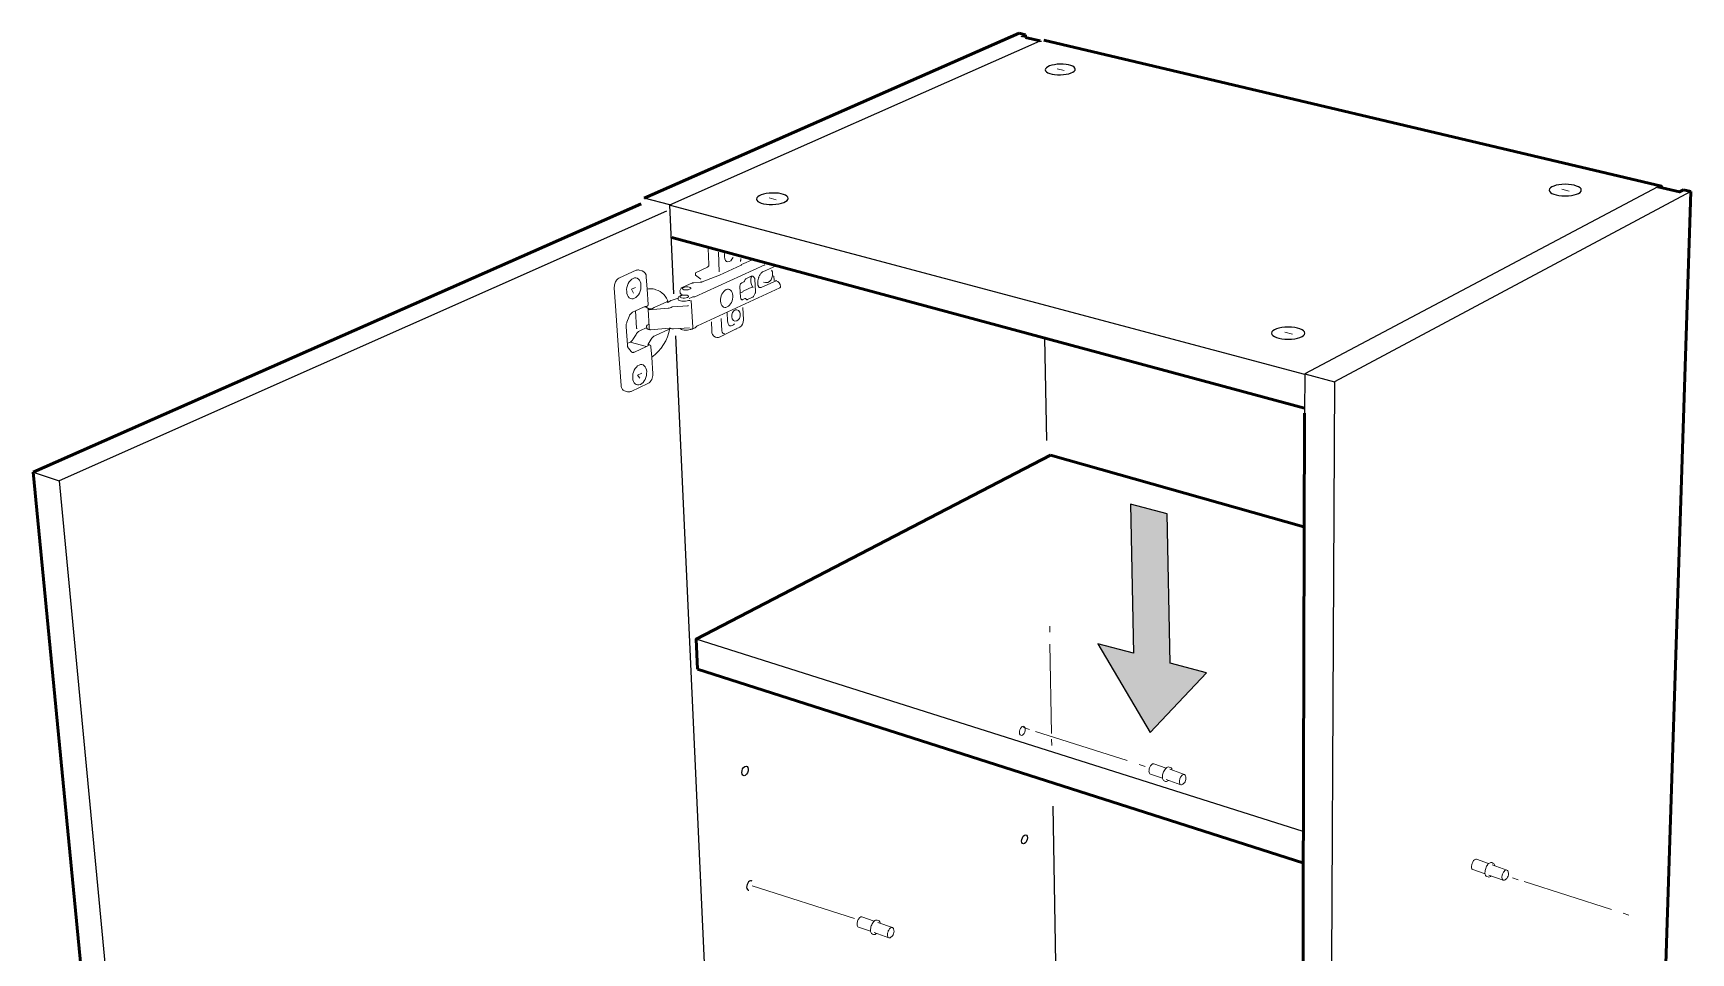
# Model space of a CAD drawing. Header units: inches. Extents: x 4 to 10.3, y 3.4 to 14.1.
# Drawn here: x 6.198 to 9.934, y 12.078 to 14.15 of the extents above; entities that cross this region are included whole.
import ezdxf

# ---------------------------------------------------------------- set-up
doc = ezdxf.new("R2010")
doc.units = ezdxf.units.IN
doc.header["$MEASUREMENT"] = 0
doc.layers.add('PDF2_Geometry', color=7, linetype='Continuous')

msp = doc.modelspace()

# ---------------------------------------------------------------- hatches: boundary and pattern name
at = {"layer": 'PDF2_Geometry', "transparency": 33554559}
msp.add_hatch(color=256, dxfattribs=at).paths.add_polyline_path([(8.6782, 12.7529), (8.5977, 12.7746), (8.716, 12.5747), (8.8426, 12.7086), (8.7609, 12.7304), (8.754, 13.0668), (8.6715, 13.089)])

# ---------------------------------------------------------------- linework, layer by layer
at = {"layer": 'PDF2_Geometry', "lineweight": 53}
for points in [[(7.5754, 13.7784), (8.4209, 14.15)], [(8.435, 14.1466), (8.4209, 14.15)], [(8.4351, 14.1401), (8.435, 14.1466)], [(8.4677, 14.1324), (8.4351, 14.1401)], [(8.4678, 14.1303), (8.4677, 14.1324)], [(8.476, 14.134), (9.8679, 13.8055), (9.8679, 13.8019)], [(9.8358, 10.7539), (9.9343, 13.7931)], [(9.8602, 13.8037), (9.909, 13.7922), (9.918, 13.797)], [(9.918, 13.797), (9.9343, 13.7931)], [(7.569, 13.7652), (6.1983, 13.1611)], [(9.0639, 13.3052), (7.638, 13.6898)], [(9.0638, 13.2937), (9.0552, 10.2679)], [(7.6956, 12.7174), (7.6925, 12.7845), (8.4914, 13.1995)], [(8.4914, 13.1995), (9.0622, 13.038)], [(6.1983, 13.1611), (6.5094, 9.9416)], [(9.06, 12.2809), (7.6956, 12.7174)]]:
    msp.add_lwpolyline(points, dxfattribs=at)
at = {"layer": 'PDF2_Geometry', "lineweight": 25}
for points in [[(7.6423, 13.5629), (7.6331, 13.763), (8.4677, 14.1324)], [(8.4254, 14.1425), (8.435, 14.1466)], [(8.4351, 14.1401), (8.4254, 14.1425)], [(9.8602, 13.8037), (9.0641, 13.3825), (9.0638, 13.2937)], [(9.9343, 13.7931), (9.1313, 13.3646)], [(9.8679, 13.8055), (9.8631, 13.803)], [(7.6255, 13.7488), (6.2571, 13.1418)], [(7.6331, 13.763), (7.5754, 13.7784)], [(9.0641, 13.3812), (7.6348, 13.7615)], [(7.7627, 10.9382), (7.6466, 13.4685)], [(8.4779, 13.4632), (8.4819, 13.2322)], [(9.0641, 13.3825), (9.1313, 13.3646)], [(9.1313, 13.3646), (9.1148, 10.1724)], [(6.1983, 13.1611), (6.2571, 13.1418)], [(6.2571, 13.1418), (6.5624, 9.9151)], [(9.0603, 12.3517), (7.6925, 12.7845)], [(8.4961, 12.4089), (8.5153, 11.3028)]]:
    msp.add_lwpolyline(points, dxfattribs=at)
at = {"layer": 'PDF2_Geometry', "lineweight": 18}
for points in [[(8.5217, 14.0662), (8.5063, 14.0699)], [(9.6602, 13.7939), (9.6438, 13.7984)], [(7.8732, 13.7748), (7.857, 13.7788)], [(7.7183, 13.6227), (7.719, 13.6233), (7.7197, 13.624), (7.7203, 13.625), (7.7208, 13.6262), (7.7209, 13.6275), (7.721, 13.6287), (7.7194, 13.6649)], [(7.7445, 13.6126), (7.7426, 13.6565)], [(7.7567, 13.6463), (7.7564, 13.6534)], [(7.793, 13.6422), (7.793, 13.6411), (7.793, 13.64), (7.7929, 13.6389), (7.7928, 13.6378), (7.7925, 13.6367), (7.7922, 13.6353)], [(7.8224, 13.6411), (7.7951, 13.6287), (7.7949, 13.6286), (7.7947, 13.6283)], [(7.8227, 13.6411), (7.8226, 13.6411), (7.8224, 13.6411)], [(7.8224, 13.6411), (7.8224, 13.6411)], [(7.5638, 13.6163), (7.5623, 13.6166), (7.5608, 13.6166), (7.5593, 13.6164), (7.5577, 13.6158), (7.5196, 13.5989)], [(7.8475, 13.6278), (7.6897, 13.5562)], [(7.6911, 13.6098), (7.7183, 13.6227)], [(7.6911, 13.6098), (7.6913, 13.6046), (7.7029, 13.5955)], [(7.7017, 13.589), (7.7023, 13.589), (7.703, 13.5892), (7.7037, 13.5893), (7.7044, 13.5894), (7.705, 13.5896), (7.7056, 13.5897), (7.7062, 13.5899), (7.7451, 13.6049)], [(7.7451, 13.6049), (7.7939, 13.627)], [(7.7455, 13.6049), (7.7453, 13.6049), (7.7451, 13.6049)], [(7.7451, 13.6049), (7.7451, 13.6049)], [(7.7929, 13.6363), (7.7929, 13.6363)], [(7.7947, 13.6283), (7.7939, 13.627), (7.7942, 13.6271)], [(7.7948, 13.6272), (7.7945, 13.6272), (7.7942, 13.6271)], [(7.7956, 13.6288), (7.7953, 13.6288), (7.7951, 13.6287)], [(7.8057, 13.5974), (7.8169, 13.6026)], [(7.8162, 13.6008), (7.8166, 13.6012), (7.8168, 13.6018), (7.8169, 13.6026), (7.8177, 13.6028), (7.8185, 13.6028), (7.8194, 13.6026), (7.8201, 13.6023)], [(7.8163, 13.601), (7.8173, 13.6006)], [(7.8167, 13.601), (7.8171, 13.6008), (7.8174, 13.6006)], [(7.8201, 13.6023), (7.8229, 13.6002)], [(7.8229, 13.6002), (7.8236, 13.5994), (7.8242, 13.5984), (7.8246, 13.5973), (7.8247, 13.596)], [(7.8315, 13.5881), (7.8315, 13.5887), (7.8315, 13.5901), (7.8316, 13.5914), (7.8317, 13.5929), (7.832, 13.5943), (7.8323, 13.5958), (7.8327, 13.5971), (7.8331, 13.5986), (7.8336, 13.5999), (7.8341, 13.6012), (7.8346, 13.6025), (7.8352, 13.6038), (7.8359, 13.605), (7.8365, 13.606), (7.837, 13.6067)], [(7.837, 13.6067), (7.8372, 13.6071), (7.838, 13.608), (7.8387, 13.6089), (7.8394, 13.6097), (7.8401, 13.6104), (7.8409, 13.6111), (7.8416, 13.6116), (7.8423, 13.6121), (7.8429, 13.6123)], [(7.8429, 13.6123), (7.8665, 13.6231)], [(7.8467, 13.6277), (7.8471, 13.6279), (7.8475, 13.6278)], [(7.8665, 13.6231), (7.8755, 13.6271)], [(7.5196, 13.5989), (7.518, 13.598), (7.5164, 13.5968), (7.5149, 13.5954), (7.5134, 13.5937), (7.5121, 13.5918), (7.5109, 13.5897), (7.5101, 13.5874), (7.5092, 13.5851), (7.5087, 13.5827), (7.5082, 13.5803), (7.5081, 13.5779), (7.5081, 13.5756), (7.5109, 13.5358)], [(7.556, 13.5769), (7.5465, 13.5735), (7.5517, 13.5639)], [(7.5985, 13.5729), (7.5954, 13.5737), (7.592, 13.574), (7.5888, 13.5741), (7.5855, 13.5739), (7.582, 13.5734)], [(7.582, 13.5734), (7.5843, 13.5391)], [(7.6603, 13.5598), (7.6572, 13.5638), (7.6567, 13.5646), (7.6563, 13.5654), (7.6562, 13.5663)], [(7.6615, 13.5744), (7.6616, 13.5731)], [(7.6802, 13.5755), (7.6803, 13.5742)], [(7.6834, 13.5868), (7.6831, 13.5869), (7.6829, 13.5868)], [(7.6871, 13.5877), (7.6857, 13.5875), (7.6845, 13.5872), (7.6834, 13.5868)], [(7.7017, 13.589), (7.6871, 13.5878), (7.6871, 13.5877)], [(7.6956, 13.491), (7.881, 13.5761)], [(7.7018, 13.5889), (7.7017, 13.589)], [(7.7062, 13.5899), (7.7063, 13.59), (7.7065, 13.5899), (7.7055, 13.5896), (7.7043, 13.5893), (7.7031, 13.5891), (7.7018, 13.589)], [(7.7912, 13.5791), (7.7912, 13.5806), (7.7915, 13.5821), (7.792, 13.5837), (7.7926, 13.585), (7.7934, 13.5862), (7.7944, 13.587), (7.7954, 13.5877)], [(7.7928, 13.5542), (7.7912, 13.5791)], [(7.7927, 13.5648), (7.7974, 13.5669), (7.7982, 13.5686), (7.8197, 13.5784)], [(7.7954, 13.5877), (7.8001, 13.5898)], [(7.8001, 13.5898), (7.8006, 13.5901), (7.801, 13.5905), (7.8012, 13.5911)], [(7.8012, 13.5911), (7.8024, 13.5936)], [(7.8017, 13.5906), (7.8016, 13.5908), (7.8012, 13.5911)], [(7.8028, 13.5932), (7.8027, 13.5933), (7.8024, 13.5936), (7.8031, 13.5949), (7.8039, 13.5959), (7.8047, 13.5969), (7.8057, 13.5974)], [(7.8251, 13.5625), (7.8227, 13.558)], [(7.8247, 13.596), (7.8264, 13.5681)], [(7.8264, 13.5681), (7.8263, 13.5666), (7.8261, 13.5652), (7.8258, 13.5639), (7.8251, 13.5625)], [(7.8319, 13.5883), (7.8321, 13.5883), (7.8322, 13.5883), (7.8318, 13.5881), (7.8315, 13.5879)], [(7.8319, 13.5883), (7.8315, 13.5881)], [(7.8315, 13.5881), (7.8315, 13.5874), (7.8315, 13.5861), (7.8316, 13.5848), (7.8318, 13.5837), (7.8319, 13.5826), (7.8322, 13.5816), (7.8325, 13.5806), (7.8328, 13.5798), (7.8332, 13.5791), (7.8336, 13.5784), (7.8338, 13.578), (7.8344, 13.5772), (7.8348, 13.577), (7.8349, 13.5769), (7.8363, 13.5767), (7.8378, 13.5767), (7.8392, 13.5771), (7.8407, 13.5776)], [(7.8407, 13.5776), (7.8732, 13.5924), (7.8679, 13.5938)], [(7.8682, 13.5939), (7.8681, 13.5939), (7.8679, 13.5938)], [(7.8682, 13.5939), (7.8682, 13.5939)], [(7.5109, 13.5358), (7.5177, 13.4359)], [(7.5742, 13.5326), (7.5557, 13.5242)], [(7.5791, 13.5341), (7.5789, 13.5342), (7.5787, 13.5342), (7.5781, 13.5341), (7.5777, 13.534), (7.5771, 13.5338), (7.5764, 13.5336), (7.5742, 13.5326)], [(7.584, 13.5302), (7.5774, 13.5339)], [(7.5791, 13.5341), (7.5792, 13.5341), (7.5793, 13.5341), (7.5794, 13.5341), (7.5795, 13.5341), (7.5796, 13.5341), (7.5797, 13.5341), (7.5798, 13.5341), (7.5799, 13.5341), (7.5799, 13.5341), (7.58, 13.5341), (7.5801, 13.5341), (7.5802, 13.5342), (7.5803, 13.5342), (7.5804, 13.5342), (7.5805, 13.5342), (7.5806, 13.5342), (7.5806, 13.5343), (7.5808, 13.5343), (7.5808, 13.5343), (7.5809, 13.5343), (7.581, 13.5343), (7.581, 13.5344), (7.5811, 13.5344), (7.5812, 13.5344), (7.5813, 13.5344), (7.5813, 13.5344), (7.5815, 13.5344), (7.5815, 13.5346), (7.5816, 13.5346), (7.5817, 13.5346), (7.5817, 13.5346), (7.5818, 13.5346), (7.5819, 13.5347), (7.582, 13.5348), (7.5821, 13.5348), (7.5822, 13.5349), (7.5823, 13.535), (7.5824, 13.535), (7.5825, 13.535), (7.5826, 13.5352), (7.5827, 13.5352), (7.5827, 13.5353), (7.5828, 13.5353), (7.5828, 13.5353), (7.5828, 13.5354), (7.5829, 13.5354), (7.583, 13.5355), (7.583, 13.5356), (7.5831, 13.5356), (7.5831, 13.5357), (7.5832, 13.5358), (7.5833, 13.5358), (7.5833, 13.5359), (7.5834, 13.536), (7.5834, 13.5361), (7.5835, 13.5361), (7.5835, 13.5362), (7.5836, 13.5362), (7.5836, 13.5363), (7.5837, 13.5363), (7.5837, 13.5364), (7.5837, 13.5365), (7.5837, 13.5366), (7.5838, 13.5367), (7.5838, 13.5368), (7.5839, 13.5369), (7.5839, 13.537), (7.5839, 13.5371), (7.584, 13.5371), (7.584, 13.5372), (7.584, 13.5372), (7.5841, 13.5373), (7.5841, 13.5374), (7.5841, 13.5375), (7.5841, 13.5376), (7.5842, 13.5376), (7.5842, 13.5377), (7.5842, 13.5378), (7.5842, 13.5379), (7.5842, 13.538), (7.5842, 13.538), (7.5843, 13.5381), (7.5843, 13.5382), (7.5843, 13.5383), (7.5843, 13.5384), (7.5843, 13.5385), (7.5843, 13.5386), (7.5843, 13.5387), (7.5843, 13.5388), (7.5843, 13.5389), (7.5843, 13.539), (7.5843, 13.539), (7.5843, 13.5391)], [(7.5943, 13.53), (7.5932, 13.5296), (7.592, 13.5292), (7.5909, 13.5291), (7.5894, 13.5289), (7.5877, 13.529), (7.5862, 13.5293), (7.5851, 13.5296), (7.584, 13.5302)], [(7.5842, 13.5277), (7.5841, 13.5288), (7.5841, 13.5299)], [(7.5869, 13.4884), (7.5842, 13.5277)], [(7.5866, 13.5292), (7.5867, 13.5281), (7.5867, 13.527), (7.6294, 13.5303)], [(7.5978, 13.5317), (7.5943, 13.53)], [(7.5979, 13.5317), (7.5978, 13.5317)], [(7.6262, 13.5444), (7.5979, 13.5317)], [(7.6175, 13.5405), (7.6176, 13.5405)], [(7.6279, 13.5465), (7.6277, 13.5461), (7.6275, 13.5456), (7.6272, 13.5453), (7.627, 13.545), (7.6266, 13.5448), (7.6262, 13.5444)], [(7.6292, 13.5435), (7.6286, 13.5451), (7.6279, 13.5465)], [(7.6333, 13.5462), (7.6313, 13.5448), (7.6302, 13.5441), (7.6291, 13.5435), (7.628, 13.543)], [(7.6294, 13.5303), (7.6318, 13.5307), (7.6342, 13.5313), (7.6365, 13.5323), (7.6386, 13.5333)], [(7.6333, 13.5462), (7.6344, 13.5469), (7.6354, 13.5476), (7.6366, 13.548), (7.6522, 13.5528)], [(7.6386, 13.5333), (7.6745, 13.536)], [(7.6523, 13.5502), (7.6522, 13.5535)], [(7.6567, 13.5561), (7.6568, 13.5548)], [(7.6605, 13.5597), (7.6603, 13.5596), (7.6596, 13.5592), (7.6587, 13.5589), (7.6581, 13.5587)], [(7.6581, 13.5587), (7.6583, 13.5587), (7.6584, 13.5587)], [(7.6584, 13.5587), (7.6594, 13.5591), (7.6603, 13.5594)], [(7.6603, 13.5598), (7.6604, 13.5598), (7.6605, 13.5597)], [(7.6621, 13.5608), (7.6618, 13.5606), (7.6613, 13.5602), (7.6608, 13.5598), (7.6605, 13.5597)], [(7.6741, 13.5362), (7.6743, 13.5361), (7.6745, 13.536)], [(7.6755, 13.5571), (7.6756, 13.5559)], [(7.6756, 13.5476), (7.6762, 13.5477), (7.677, 13.5478)], [(7.677, 13.5526), (7.6835, 13.5556), (7.685, 13.5561), (7.6865, 13.5563), (7.688, 13.5561)], [(7.677, 13.5478), (7.6779, 13.5478), (7.6786, 13.5477)], [(7.6813, 13.5475), (7.6808, 13.5473), (7.6801, 13.5473), (7.6796, 13.5473)], [(7.6852, 13.4866), (7.6813, 13.5475)], [(7.6882, 13.556), (7.6881, 13.556), (7.6881, 13.5561), (7.6881, 13.5561), (7.688, 13.5561)], [(7.6897, 13.5562), (7.689, 13.556), (7.6882, 13.556)], [(7.7977, 13.5499), (7.7967, 13.5496), (7.7957, 13.5496), (7.7947, 13.55), (7.794, 13.5507), (7.7934, 13.5517), (7.7929, 13.5529), (7.7928, 13.5542)], [(7.8024, 13.5521), (7.7977, 13.5499)], [(7.8037, 13.5519), (7.8033, 13.5521), (7.8028, 13.5522), (7.8024, 13.5521)], [(7.805, 13.5504), (7.8037, 13.5519)], [(7.8085, 13.5499), (7.8075, 13.5495), (7.8066, 13.5495), (7.8057, 13.5499), (7.805, 13.5504)], [(7.8198, 13.5549), (7.8085, 13.5499)], [(7.8227, 13.558), (7.822, 13.557), (7.8214, 13.5561), (7.8206, 13.5555), (7.8198, 13.5549)], [(7.5365, 13.4988), (7.536, 13.4977), (7.5355, 13.4961), (7.5351, 13.4945), (7.535, 13.493), (7.5348, 13.4914), (7.5348, 13.4898), (7.5348, 13.4884), (7.5376, 13.4475)], [(7.5864, 13.4938), (7.5848, 13.4933), (7.5835, 13.4927), (7.5824, 13.4919), (7.5816, 13.4913), (7.5811, 13.4905), (7.581, 13.4898)], [(7.581, 13.4898), (7.5812, 13.4854)], [(7.5869, 13.4884), (7.5869, 13.487), (7.587, 13.4859), (7.587, 13.4849), (7.587, 13.4843), (7.5869, 13.4839), (7.5868, 13.484), (7.5867, 13.4844), (7.5867, 13.4843), (7.5867, 13.4842), (7.5867, 13.4841), (7.5868, 13.484)], [(7.6897, 13.4861), (7.6906, 13.4864), (7.6914, 13.487), (7.6921, 13.4876), (7.6928, 13.4882), (7.6937, 13.4891), (7.6944, 13.4899)], [(7.6944, 13.4899), (7.6946, 13.4902), (7.6948, 13.4904), (7.695, 13.4907), (7.6952, 13.4907), (7.6954, 13.4908), (7.6955, 13.4909), (7.6956, 13.491)], [(7.7504, 13.4796), (7.7492, 13.5074)], [(7.7632, 13.5018), (7.7623, 13.5198)], [(7.5373, 13.4511), (7.544, 13.4542)], [(7.5808, 13.444), (7.544, 13.4542), (7.5454, 13.4549), (7.5467, 13.4559), (7.5479, 13.457), (7.549, 13.4584), (7.5501, 13.46)], [(7.5501, 13.46), (7.557, 13.4713)], [(7.557, 13.4713), (7.5583, 13.4732), (7.5597, 13.475), (7.5611, 13.4765), (7.5627, 13.4778), (7.5642, 13.4789), (7.5659, 13.4797)], [(7.5659, 13.4797), (7.5812, 13.4868)], [(7.5812, 13.4854), (7.5815, 13.4848), (7.5819, 13.4842), (7.5828, 13.4836), (7.5838, 13.483), (7.5852, 13.4826), (7.5867, 13.4822)], [(7.5843, 13.4495), (7.5913, 13.4609)], [(7.5867, 13.4844), (7.5866, 13.4866)], [(7.5867, 13.4822), (7.587, 13.4821), (7.5872, 13.4821), (7.5875, 13.4821), (7.5876, 13.4821), (7.5879, 13.4821), (7.5882, 13.4821)], [(7.5868, 13.484), (7.5869, 13.4837), (7.587, 13.4833), (7.5872, 13.483), (7.5876, 13.4825), (7.588, 13.4822), (7.5882, 13.4821)], [(7.5882, 13.4821), (7.5886, 13.4818), (7.5894, 13.4818), (7.5894, 13.4818)], [(7.5894, 13.4818), (7.632, 13.4851), (7.6327, 13.4852), (7.6334, 13.4852), (7.634, 13.4851), (7.6348, 13.485), (7.6353, 13.4849), (7.6358, 13.4847)], [(7.5913, 13.4609), (7.5928, 13.4629), (7.5942, 13.4647), (7.5958, 13.4662), (7.5975, 13.4675), (7.5992, 13.4685)], [(7.6324, 13.4852), (7.6323, 13.4843), (7.632, 13.4834), (7.5992, 13.4685)], [(7.6415, 13.4837), (7.6414, 13.4837), (7.6413, 13.4837), (7.6412, 13.4837), (7.6411, 13.4837), (7.641, 13.4837), (7.6409, 13.4837), (7.6408, 13.4837), (7.6407, 13.4837), (7.6406, 13.4837), (7.6405, 13.4837), (7.6405, 13.4837), (7.6404, 13.4837), (7.6403, 13.4837), (7.6402, 13.4837), (7.6401, 13.4837), (7.64, 13.4837), (7.6399, 13.4837), (7.6398, 13.4837), (7.6398, 13.4837), (7.6396, 13.4837), (7.6396, 13.4838), (7.6396, 13.4838), (7.6395, 13.4838), (7.6394, 13.4838), (7.6393, 13.4838), (7.6392, 13.4838), (7.6391, 13.4838), (7.639, 13.4838), (7.639, 13.4839), (7.6389, 13.4839), (7.6389, 13.4839), (7.6388, 13.4839), (7.6387, 13.4839), (7.6386, 13.4839), (7.6386, 13.484), (7.6385, 13.484), (7.6384, 13.484), (7.6383, 13.484), (7.6382, 13.484), (7.6382, 13.4841), (7.6381, 13.4841), (7.638, 13.4841), (7.6359, 13.4847)], [(7.6415, 13.4837), (7.6772, 13.4865)], [(7.6797, 13.4834), (7.6797, 13.483), (7.6795, 13.4826), (7.6793, 13.4825)], [(7.6793, 13.4825), (7.6795, 13.4825), (7.6797, 13.4826), (7.6801, 13.4827), (7.6805, 13.4828), (7.6809, 13.4828), (7.6813, 13.4829), (7.6814, 13.4829)], [(7.6814, 13.4829), (7.6818, 13.4829), (7.6821, 13.4829), (7.6824, 13.483), (7.6828, 13.483), (7.6832, 13.4831), (7.6835, 13.4832)], [(7.6835, 13.4832), (7.6836, 13.4832)], [(7.6836, 13.4832), (7.6837, 13.4833), (7.6838, 13.4833), (7.6839, 13.4834), (7.684, 13.4834), (7.684, 13.4835), (7.6841, 13.4835), (7.6846, 13.484), (7.685, 13.4848), (7.6852, 13.4856), (7.6852, 13.4866)], [(7.6836, 13.4832), (7.6897, 13.4861)], [(7.7537, 13.4697), (7.754, 13.4698), (7.7543, 13.4699), (7.7546, 13.4699), (7.7548, 13.47), (7.7551, 13.4702)], [(7.7831, 13.4839), (7.7824, 13.4834), (7.7813, 13.4828), (7.7815, 13.4829), (7.7816, 13.4832)], [(9.0362, 13.4717), (9.0192, 13.4763)], [(7.5177, 13.4359), (7.5233, 13.3564)], [(7.5376, 13.4475), (7.5376, 13.4468), (7.5379, 13.4455), (7.5381, 13.4442), (7.5385, 13.4431), (7.5389, 13.442), (7.5394, 13.441), (7.54, 13.4402), (7.5463, 13.4326)], [(7.5463, 13.4326), (7.5468, 13.432), (7.5472, 13.4316), (7.5477, 13.4314), (7.5481, 13.4311), (7.5486, 13.4309), (7.5497, 13.4308), (7.551, 13.4307), (7.5523, 13.431), (7.5536, 13.4315)], [(7.5536, 13.4315), (7.5808, 13.444)], [(7.5808, 13.444), (7.5821, 13.4447), (7.5834, 13.4456), (7.5845, 13.4468)], [(7.5837, 13.4488), (7.5872, 13.4478), (7.5866, 13.4479), (7.5859, 13.4477), (7.5851, 13.4473), (7.5845, 13.4468)], [(7.5839, 13.4487), (7.5842, 13.449), (7.5843, 13.4495)], [(7.5699, 13.3842), (7.5604, 13.3799), (7.5656, 13.3729)], [(7.5233, 13.3564), (7.5235, 13.3542), (7.5241, 13.352), (7.5248, 13.3501), (7.5257, 13.3484), (7.5267, 13.3469), (7.528, 13.3458), (7.5293, 13.3449), (7.5309, 13.3442)], [(7.5458, 13.343), (7.5446, 13.3425), (7.5432, 13.3421), (7.542, 13.3419), (7.5405, 13.3418), (7.5391, 13.342), (7.5378, 13.3423), (7.5309, 13.3442)], [(8.4893, 12.8144), (8.4895, 12.8005)], [(8.49, 12.7737), (8.4935, 12.5726)], [(8.4437, 12.5814), (8.4304, 12.5857)], [(8.6636, 12.5111), (8.4574, 12.5771)], [(8.4937, 12.5592), (8.494, 12.5453)], [(8.7043, 12.4981), (8.6911, 12.5023)], [(8.7243, 12.5041), (8.7518, 12.4944)], [(8.7519, 12.4685), (8.7848, 12.457)], [(9.4511, 12.2888), (9.4786, 12.2792)], [(8.0493, 12.1557), (7.819, 12.2294)], [(9.5455, 12.2429), (9.5323, 12.2471)], [(9.7554, 12.1758), (9.5586, 12.2387)], [(9.7949, 12.1631), (9.7816, 12.1674)], [(8.0582, 12.1362), (8.0857, 12.1266)], [(8.0939, 12.1237), (8.1268, 12.1121)]]:
    msp.add_lwpolyline(points, dxfattribs=at)
for points in [[(7.582, 13.5734), (7.5802, 13.6008, 0.315105), (7.5708, 13.6145), (7.5638, 13.6163)], [(7.8208, 13.5771), (7.8203, 13.5778), (7.8197, 13.5784, -0.232158), (7.8166, 13.6004), (7.816, 13.6008), (7.8162, 13.6008), (7.8164, 13.6009), (7.8165, 13.6009), (7.8165, 13.601), (7.8166, 13.601), (7.8167, 13.601), (7.8167, 13.6009)], [(7.8441, 13.5892), (7.8488, 13.5881, 0.391445), (7.8633, 13.5987, 0.225855), (7.8626, 13.6164)], [(7.8649, 13.6031), (7.8647, 13.6031), (7.8644, 13.6031), (7.8645, 13.6031), (7.8646, 13.6031), (7.8647, 13.6031), (7.8647, 13.6032), (7.8648, 13.6032), (7.8649, 13.6032), (7.8649, 13.6032), (7.865, 13.6032), (7.8651, 13.6032), (7.8651, 13.6031), (7.8652, 13.6031), (7.865, 13.6031), (7.8652, 13.6031), (7.8669, 13.6027), (7.8668, 13.6027), (7.8666, 13.6027, -0.319701), (7.8678, 13.6017), (7.8677, 13.6015), (7.8678, 13.6017), (7.8682, 13.5939)], [(7.63, 13.5439, 0.240614), (7.602, 13.572), (7.5985, 13.5729)], [(7.6871, 13.5878), (7.6864, 13.5877), (7.6856, 13.5876), (7.685, 13.5875), (7.6844, 13.5873), (7.6838, 13.5872), (7.6832, 13.587), (7.6829, 13.5868), (7.6641, 13.5782), (7.6643, 13.5784), (7.6644, 13.5784, 0.291925), (7.656, 13.5696), (7.6562, 13.5663)], [(7.8826, 13.5794), (7.8828, 13.5795), (7.8828, 13.5796), (7.8828, 13.5788), (7.8826, 13.5782), (7.8825, 13.5776), (7.8822, 13.5771), (7.8819, 13.5767), (7.8815, 13.5764), (7.881, 13.5761), (7.8818, 13.5766), (7.8822, 13.5773), (7.8825, 13.5783), (7.8826, 13.5794, 0.286865), (7.8732, 13.5924), (7.8733, 13.5925), (7.8735, 13.5924)], [(7.7831, 13.4839), (7.7909, 13.4877, 0.286572), (7.799, 13.5039), (7.7978, 13.5317)], [(7.5587, 13.4838), (7.5585, 13.4846), (7.5583, 13.4855), (7.5557, 13.5243), (7.5491, 13.5213, 0.185037), (7.5413, 13.5116), (7.5364, 13.4988)], [(7.7813, 13.4828), (7.7455, 13.4653), (7.7443, 13.4649), (7.7431, 13.4645), (7.742, 13.4643), (7.7409, 13.4642), (7.7399, 13.4643), (7.7389, 13.4645), (7.7361, 13.4651, -0.317033), (7.7278, 13.4797), (7.7269, 13.4998)], [(7.6332, 13.4852, -0.1938), (7.5923, 13.4198), (7.5907, 13.4435), (7.5907, 13.4436), (7.5907, 13.4437), (7.5906, 13.4437), (7.5906, 13.4438), (7.5906, 13.4439), (7.5906, 13.4439), (7.5906, 13.444), (7.5906, 13.4441), (7.5906, 13.4442), (7.5905, 13.4443), (7.5905, 13.4444), (7.5905, 13.4445), (7.5906, 13.4446), (7.5905, 13.4446), (7.5905, 13.4447), (7.5905, 13.4448), (7.5904, 13.4448), (7.5904, 13.4449), (7.5904, 13.445), (7.5903, 13.4451), (7.5903, 13.4452), (7.5902, 13.4453), (7.5902, 13.4454), (7.5901, 13.4454), (7.5901, 13.4456), (7.59, 13.4456), (7.59, 13.4458), (7.5899, 13.4458), (7.5899, 13.4459), (7.5898, 13.4459), (7.5898, 13.446), (7.5898, 13.4461), (7.5897, 13.4461), (7.5897, 13.4462), (7.5896, 13.4462), (7.5896, 13.4463), (7.5895, 13.4464), (7.5894, 13.4465), (7.5893, 13.4466), (7.5892, 13.4467), (7.5891, 13.4467), (7.5891, 13.4468), (7.589, 13.4468), (7.589, 13.4468), (7.589, 13.4468), (7.589, 13.4469), (7.5888, 13.4469), (7.5887, 13.447), (7.5887, 13.447), (7.5887, 13.4471), (7.5886, 13.4471), (7.5886, 13.4472), (7.5885, 13.4472), (7.5884, 13.4473), (7.5883, 13.4473), (7.5882, 13.4474), (7.5882, 13.4474), (7.5881, 13.4475), (7.5879, 13.4475), (7.5879, 13.4476), (7.5878, 13.4476), (7.5877, 13.4476), (7.5877, 13.4476), (7.5876, 13.4476), (7.5875, 13.4476), (7.5874, 13.4476), (7.5874, 13.4478), (7.5873, 13.4478), (7.5872, 13.4478)], [(7.5923, 13.4198), (7.5947, 13.3824, -0.291831), (7.5836, 13.3605), (7.5458, 13.343)], [(8.7214, 12.5039, 0.117487), (8.718, 12.5011, 0.08117), (8.7144, 12.4946, 0.083683), (8.7131, 12.4873, 0.114772), (8.7141, 12.4829, 0.186387), (8.7162, 12.481), (8.7437, 12.4714)], [(8.7573, 12.4666, -0.065981), (8.7543, 12.4646, -0.200508), (8.7504, 12.4644), (8.7477, 12.4653, -0.202531), (8.7448, 12.4679, -0.11573), (8.7435, 12.4738, -0.079992), (8.7452, 12.4838, -0.081391), (8.7501, 12.4926, -0.121967), (8.7548, 12.4964, -0.203135), (8.7587, 12.4967), (8.7614, 12.4957, -0.199946), (8.7643, 12.4931, -0.061286), (8.7654, 12.4897)], [(8.76, 12.4916), (8.7929, 12.48, 0.195957), (8.7901, 12.4798, 0.124279), (8.7866, 12.477, 0.086707), (8.783, 12.4705, 0.084238), (8.7817, 12.4632, 0.117449), (8.7827, 12.4589)], [(8.7876, 12.4571, 0.088871), (8.7905, 12.4592, 0.104069), (8.7929, 12.4612, 0.077805), (8.7955, 12.4661, 0.0843), (8.7965, 12.4717, 0.116176), (8.7958, 12.475)], [(9.4483, 12.2886, 0.117487), (9.4448, 12.2858, 0.083479), (9.4413, 12.2793, 0.078176), (9.44, 12.272)], [(9.4409, 12.2676, 0.189953), (9.443, 12.2657), (9.4705, 12.2561)], [(9.4842, 12.2513, -0.065981), (9.4811, 12.2493, -0.200073), (9.4773, 12.2491), (9.4745, 12.2501, -0.20147), (9.4716, 12.2526, -0.112488), (9.4703, 12.2586, -0.079992), (9.4721, 12.2685, -0.083205), (9.4769, 12.2773, -0.124546), (9.4817, 12.2812, -0.203135), (9.4855, 12.2814), (9.4883, 12.2804, -0.196379), (9.4912, 12.2779, -0.061286), (9.4923, 12.2744)], [(9.4868, 12.2763), (9.5197, 12.2647, 0.193593), (9.5169, 12.2646, 0.121346), (9.5134, 12.2617, 0.084387), (9.5099, 12.2552, 0.084184), (9.5086, 12.2479, 0.117449), (9.5095, 12.2436, 0.200304), (9.5117, 12.2417), (9.4787, 12.2532)], [(9.5145, 12.2418, 0.092907), (9.5173, 12.2439, 0.099536), (9.5197, 12.2459, 0.074557), (9.5224, 12.2508, 0.080653), (9.5234, 12.2564, 0.121955), (9.5226, 12.2597)], [(8.056, 12.1381, -0.110405), (8.0551, 12.1424, -0.081373), (8.0564, 12.1497, -0.079217), (8.0599, 12.1563, -0.117487), (8.0634, 12.1591, -0.20184), (8.0663, 12.1592), (8.0938, 12.1496)], [(8.0993, 12.1218, -0.068188), (8.0962, 12.1197, -0.200508), (8.0924, 12.1195), (8.0897, 12.1205, -0.20613), (8.0868, 12.1231, -0.115362), (8.0855, 12.129, -0.079992), (8.0872, 12.1389, -0.080896), (8.0921, 12.1478, -0.123212), (8.0968, 12.1516, -0.202647), (8.1006, 12.1518), (8.1034, 12.1509, -0.19592), (8.1063, 12.1483, -0.06215), (8.1074, 12.1448)], [(8.1019, 12.1467), (8.1349, 12.1352, 0.197237), (8.132, 12.135, 0.117716), (8.1285, 12.1322, 0.083578), (8.125, 12.1257, 0.084184), (8.1237, 12.1184, 0.121857), (8.1247, 12.114)], [(8.1296, 12.1123, 0.092907), (8.1322, 12.1142, 0.109849), (8.1348, 12.1163, 0.074557), (8.1375, 12.1213, 0.080653), (8.1385, 12.1268, 0.121294), (8.1379, 12.1299, 0.09135), (8.137, 12.1332)]]:
    msp.add_lwpolyline(points, format="xyb", dxfattribs=at)
at = {"layer": 'PDF2_Geometry', "lineweight": 25}
msp.add_lwpolyline([(8.6782, 12.7529), (8.5977, 12.7746), (8.716, 12.5747), (8.8426, 12.7086), (8.7609, 12.7304), (8.754, 13.0668), (8.6715, 13.089)], close=True, dxfattribs=at)
at = {"layer": 'PDF2_Geometry', "lineweight": 18}
msp.add_arc((8.7915, 12.4764), 0.00386, 26.1167, 69.411, dxfattribs=at)
for centre, major_axis, ratio, start_param, end_param in [((7.7673, 13.652), (0.0041, 0.0171), 0.577264, 2.042944, 4.429214), ((7.5521, 13.5751), (0.006, 0.0233), 0.647026, 2.050401235451005, 8.333586542630592), ((7.6709, 13.5749), (0.00933, 0.00057), 0.356754, 3.960661, 10.243846), ((7.7613, 13.5527), (0.0053, 0.0202), 0.635898, 3.619597, 9.902782), ((7.659, 13.5553), (0.00669, 0.00197), 0.501527, 1.553547, 3.090021), ((7.6657, 13.5503), (0.0134, 0.0004), 0.328028, 3.08727, 5.532423), ((7.6661, 13.5566), (0.00944, 0.00057), 0.354997, 2.393265, 8.67645), ((7.7731, 13.5052), (0.0034, 0.0146), 0.638867, 1.947298, 4.120637), ((7.6696, 13.4853), (0.0129, 0.0002), 0.34317, 3.191561, 5.553975), ((7.7568, 13.4842), (0.0027, 0.0109), 0.534076, 2.136231, 3.558269), ((7.5653, 13.3804), (0.0062, 0.0226), 0.643969, 2.06688132292013, 8.350066630099718), ((8.4277, 12.5782), (0.0032, 0.0102), 0.557444, 5.255010414827452, 11.53819572200704)]:
    msp.add_ellipse(centre, major_axis=major_axis, ratio=ratio, start_param=start_param, end_param=end_param, dxfattribs=at)
at = {"layer": 'PDF2_Geometry', "lineweight": 25}
for centre, major_axis, ratio, start_param, end_param in [((7.8028, 12.4881), (0.0035, 0.0107), 0.593027, 5.282867, 11.566052), ((8.4325, 12.3336), (0.0033, 0.01), 0.560409, 5.282290265689693, 11.56547557286928), ((7.8135, 12.23), (0.0036, 0.0106), 0.583366, 5.989422, 9.679122)]:
    msp.add_ellipse(centre, major_axis=major_axis, ratio=ratio, start_param=start_param, end_param=end_param, dxfattribs=at)
for points in [[(8.513, 14.0803), (8.4943, 14.0798), (8.4793, 14.0741), (8.4795, 14.0674)], [(8.4795, 14.0674), (8.4796, 14.0607), (8.4949, 14.0557), (8.5136, 14.0562)], [(8.5471, 14.0691), (8.5469, 14.0757), (8.5317, 14.0807), (8.513, 14.0803)], [(8.5136, 14.0562), (8.5323, 14.0567), (8.5473, 14.0624), (8.5471, 14.0691)], [(7.864, 13.7899), (7.8443, 13.7894), (7.8285, 13.7833), (7.8286, 13.7761)], [(7.9001, 13.7779), (7.8999, 13.785), (7.8838, 13.7904), (7.864, 13.7899)], [(9.6512, 13.8095), (9.6312, 13.8095), (9.6149, 13.8036), (9.6149, 13.7964)], [(9.6149, 13.7964), (9.6149, 13.7891), (9.6312, 13.7832), (9.6512, 13.7832)], [(9.6875, 13.7964), (9.6875, 13.8036), (9.6713, 13.8095), (9.6512, 13.8095)], [(9.6512, 13.7832), (9.6713, 13.7832), (9.6875, 13.7891), (9.6875, 13.7964)], [(7.8286, 13.7761), (7.8288, 13.7689), (7.8449, 13.7635), (7.8647, 13.764)], [(7.8647, 13.764), (7.8844, 13.7645), (7.9002, 13.7707), (7.9001, 13.7779)], [(9.0269, 13.4878), (9.0062, 13.4878), (8.9894, 13.4817), (8.9894, 13.4742)], [(9.0644, 13.4742), (9.0644, 13.4817), (9.0476, 13.4878), (9.0269, 13.4878)], [(8.9894, 13.4742), (8.9894, 13.4667), (9.0062, 13.4606), (9.0269, 13.4606)], [(9.0269, 13.4606), (9.0476, 13.4606), (9.0644, 13.4667), (9.0644, 13.4742)]]:
    msp.add_open_spline(points, degree=3, dxfattribs=at)
at = {"layer": 'PDF2_Geometry', "lineweight": 18}
for points in [[(7.7846, 13.5267), (7.7793, 13.5277), (7.774, 13.5228), (7.7728, 13.5158)], [(7.7919, 13.5123), (7.7932, 13.5193), (7.7899, 13.5258), (7.7846, 13.5267)], [(7.7728, 13.5158), (7.7715, 13.5088), (7.7748, 13.5023), (7.78, 13.5014)], [(7.78, 13.5014), (7.7853, 13.5004), (7.7906, 13.5053), (7.7919, 13.5123)], [(8.7214, 12.5039), (8.7223, 12.5043), (8.7234, 12.5044), (8.7243, 12.5041)], [(8.7848, 12.457), (8.7839, 12.4573), (8.7831, 12.458), (8.7827, 12.4589)], [(8.7876, 12.4571), (8.7868, 12.4567), (8.7857, 12.4567), (8.7848, 12.457)], [(8.795, 12.4781), (8.7955, 12.477), (8.7958, 12.4759), (8.7959, 12.4747)], [(9.4409, 12.2676), (9.4403, 12.269), (9.4399, 12.2705), (9.44, 12.272)], [(9.4483, 12.2886), (9.4492, 12.2891), (9.4502, 12.2891), (9.4511, 12.2888)], [(9.5197, 12.2647), (9.5207, 12.2644), (9.5214, 12.2637), (9.5219, 12.2628)], [(9.5219, 12.2628), (9.5223, 12.2617), (9.5227, 12.2606), (9.5227, 12.2594)], [(9.5145, 12.2418), (9.5136, 12.2414), (9.5126, 12.2414), (9.5117, 12.2417)], [(8.0582, 12.1362), (8.0573, 12.1365), (8.0565, 12.1372), (8.056, 12.1381)], [(8.1268, 12.1121), (8.1259, 12.1124), (8.1251, 12.1131), (8.1247, 12.114)], [(8.1296, 12.1123), (8.1287, 12.1118), (8.1277, 12.1118), (8.1268, 12.1121)], [(8.1349, 12.1352), (8.1358, 12.1348), (8.1365, 12.1341), (8.137, 12.1332)]]:
    msp.add_open_spline(points, degree=3, dxfattribs=at)

doc.saveas('drawing.dxf')
